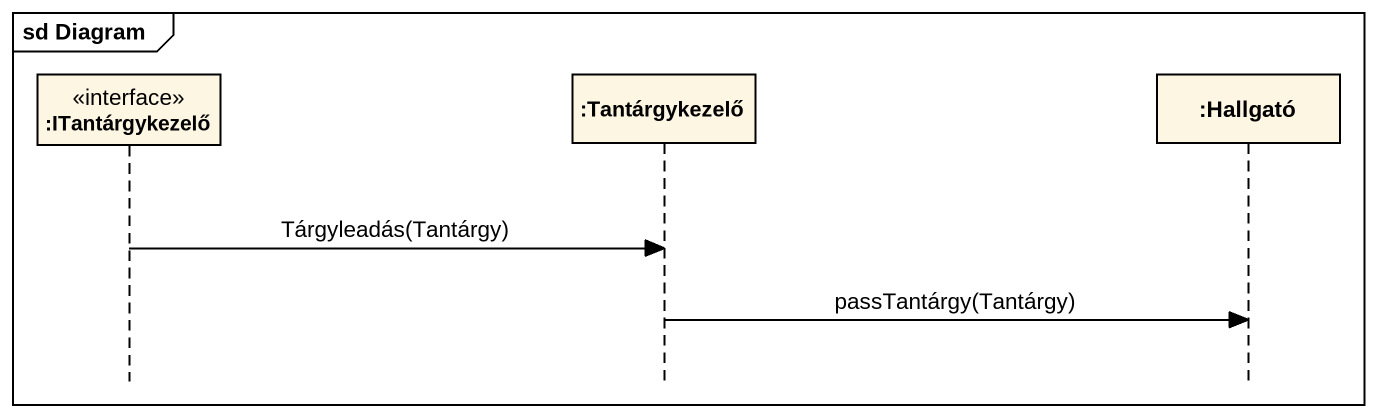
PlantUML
@startuml
mainframe sd Diagram
hide footbox
participant ":ITantárgykezelő" as ITantárgykezelő <<interface>>
participant ":Tantárgykezelő" as Tantárgykezelő
participant ":Hallgató" as Hallgató

ITantárgykezelő -> Tantárgykezelő : Tárgyleadás(Tantárgy)
Tantárgykezelő -> Hallgató : passTantárgy(Tantárgy)
@enduml
